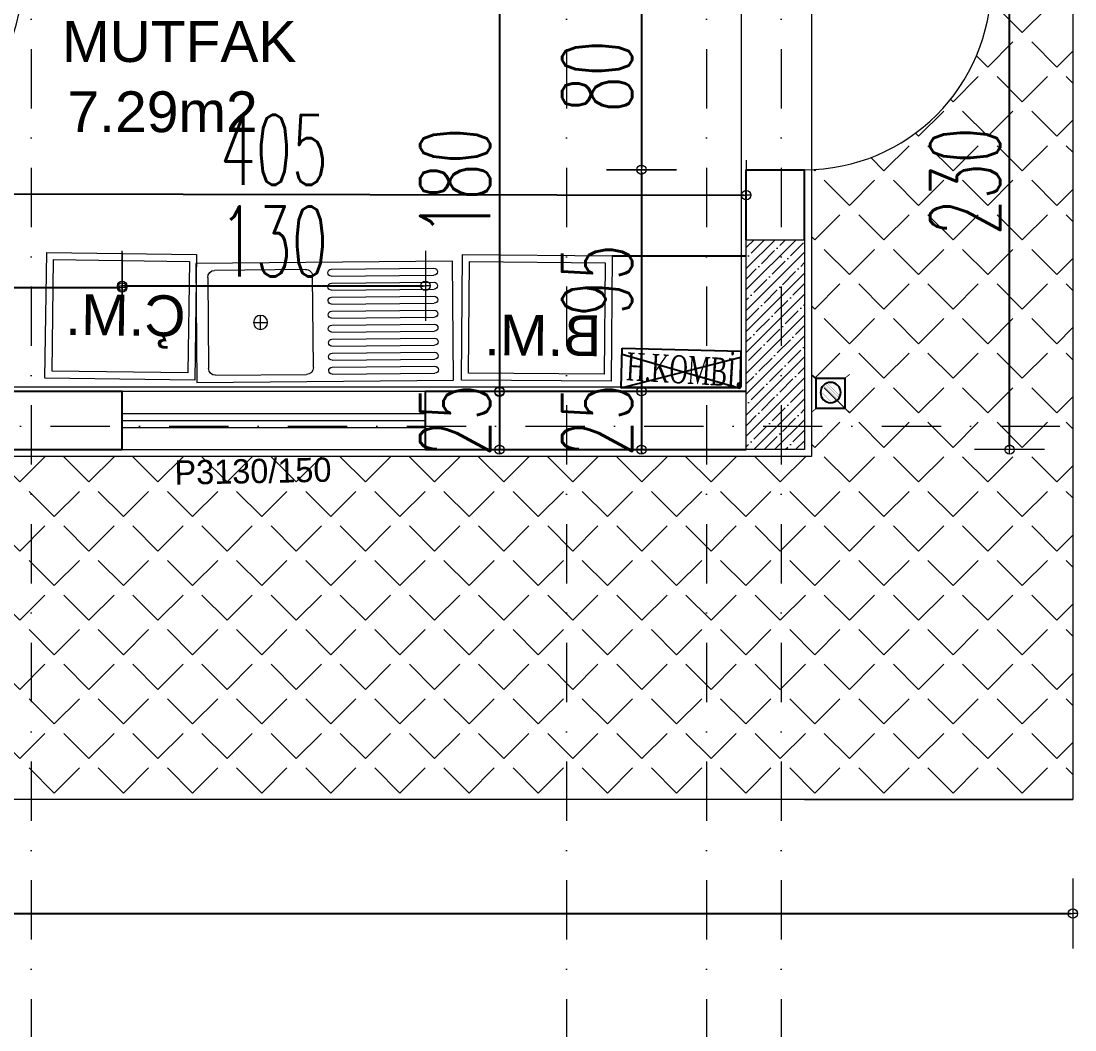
# Model space of a CAD drawing. Header units: millimetres. Extents: x -16104 to 67872, y -88009 to 12107.
# Drawn here: x 8505.8 to 8957.5, y -7692.8 to -7260.4 of the extents above; entities that cross this region are included whole.
import ezdxf

# ---------------------------------------------------------------- set-up
doc = ezdxf.new("R2010")
doc.units = ezdxf.units.MM
doc.linetypes.add('DASHDOTX2', pattern=[50.8, 25.4, -12.7, 0, -12.7])
doc.layers.get('0').update_dxf_attribs({"color": 241})
for name, color, linetype, lineweight in [('akslar', 144, 'Continuous', 20), ('balkon', 6, 'Continuous', 5), ('duvar', 123, 'Continuous', 25), ('emsal&kolon', 1, 'Continuous', 5), ('kapı', 3, 'Continuous', 5), ('kolon', 1, 'Continuous', 5), ('OLCU', 54, 'Continuous', 13), ('PASEMCON', 2, 'Continuous', 9), ('pencere', 5, 'Continuous', 5), ('POZ', 36, 'Continuous', 18), ('SıVA', 40, 'Continuous', 9), ('tefriş', 30, 'Continuous', 5), ('ÖLÇÜ', 252, 'Continuous', 20)]:
    doc.layers.add(name, color=color, linetype=linetype, lineweight=lineweight)
doc.styles.add('DIM', font='Txttw.shx', dxfattribs={"width": 0.6})
doc.styles.add('DIN', font='times.ttf', dxfattribs={"width": 0.6})
doc.styles.add('M2', font='stylu.ttf', dxfattribs={"height": 10})
doc.dimstyles.new('50', dxfattribs={"dimscale": 0, "dimtxt": 30, "dimasz": 1, "dimexe": 0, "dimexo": 2, "dimgap": 4, "dimtad": 1, "dimdec": 0, "dimzin": 0, "dimdsep": 46, "dimtxsty": 'DIM', "dimblk1": 'DOT', "dimblk2": 'DOT', "dimsah": 1, "dimcen": 1.5, "dimdle": 3, "dimse1": 1, "dimse2": 1, "dimclrd": 256, "dimclre": 9, "dimclrt": 256, "dimadec": 0, "dimazin": 0, "dimtfac": 0.24, "dimtdec": 0, "dimtix": 1, "dimtmove": 2, "dimatfit": 3, "dimldrblk": 'DOT', "dimfxl": 0, "dimtolj": 1, "dimtzin": 15, "dimarcsym": 0})

# ---------------------------------------------------------------- blocks, each defined once
blk = doc.blocks.new('nb')
at = {"layer": 'tefriş'}
for points in [[(2093.6, -356.31), (2093.6, -292.09), (2039.78, -292.09), (2039.78, -356.31)], [(2090.6, -353.31), (2090.6, -295.09), (2042.78, -295.09), (2042.78, -353.31)]]:
    blk.add_lwpolyline(points, close=True, dxfattribs=at)
at = {"layer": 'tefriş', "insert": (2053.03, -347.96), "char_height": 17.5, "width": 1076.8413, "attachment_point": 9, "rotation": 270}
blk.add_mtext('{\\fArial|b0|i0|c162|p34;Ç.M.}', dxfattribs=at)
blk = doc.blocks.new('öu')
at = {"layer": 'tefriş'}
for points in [[(2090.97, -468.94), (2090.97, -404.72), (2037.16, -404.72), (2037.16, -468.94)], [(2087.97, -465.94), (2087.97, -407.72), (2040.16, -407.72), (2040.16, -465.94)]]:
    blk.add_lwpolyline(points, close=True, dxfattribs=at)
at = {"layer": 'tefriş', "insert": (2047.87, -459.36), "char_height": 17.5, "width": 1076.8413, "attachment_point": 9, "rotation": 270}
blk.add_mtext('{\\fArial|b0|i0|c162|p34;B.M.}', dxfattribs=at)
blk = doc.blocks.new('new block')
at = {"layer": 'tefriş'}
for p, q in [((1269.85, 5670.26), (1379.85, 5670.26)), ((1269.85, 5619.26), (1269.85, 5670.26)), ((1379.85, 5670.26), (1379.85, 5619.26)), ((1274.85, 5625.26), (1274.85, 5664.26)), ((1277.85, 5667.26), (1316.85, 5667.26)), ((1319.85, 5664.26), (1319.85, 5625.26)), ((1327.85, 5667.26), (1371.85, 5667.26)), ((1327.85, 5664.26), (1371.85, 5664.26)), ((1327.85, 5661.26), (1371.85, 5661.26)), ((1327.85, 5658.26), (1371.85, 5658.26)), ((1327.85, 5655.26), (1371.85, 5655.26)), ((1327.85, 5652.26), (1371.85, 5652.26)), ((1297.35, 5647.76), (1297.35, 5641.76)), ((1327.85, 5649.26), (1371.85, 5649.26)), ((1327.85, 5646.26), (1371.85, 5646.26)), ((1294.35, 5644.76), (1300.35, 5644.76)), ((1327.85, 5643.26), (1371.85, 5643.26)), ((1327.85, 5640.26), (1371.85, 5640.26)), ((1327.85, 5637.26), (1371.85, 5637.26)), ((1327.85, 5634.26), (1371.85, 5634.26)), ((1327.85, 5631.26), (1371.85, 5631.26)), ((1327.85, 5628.26), (1371.85, 5628.26)), ((1327.85, 5625.26), (1371.85, 5625.26)), ((1379.85, 5619.26), (1269.85, 5619.26)), ((1316.85, 5622.26), (1277.85, 5622.26)), ((1327.85, 5622.26), (1371.85, 5622.26))]:
    blk.add_line(p, q, dxfattribs=at)
blk.add_circle((1297.35, 5644.76), 3, dxfattribs=at)
for centre, radius, start, end in [((1277.85, 5664.26), 3, 90, 180), ((1316.85, 5664.26), 3, 0, 90), ((1327.85, 5665.76), 1.5, 90, 270), ((1371.85, 5665.76), 1.5, 270, 90), ((1327.85, 5659.76), 1.5, 90, 270), ((1371.85, 5659.76), 1.5, 270, 90), ((1327.85, 5653.76), 1.5, 90, 270), ((1371.85, 5653.76), 1.5, 270, 90), ((1327.85, 5647.76), 1.5, 90, 270), ((1371.85, 5647.76), 1.5, 270, 90), ((1327.85, 5641.76), 1.5, 90, 270), ((1371.85, 5641.76), 1.5, 270, 90), ((1327.85, 5635.76), 1.5, 90, 270), ((1371.85, 5635.76), 1.5, 270, 90), ((1327.85, 5629.76), 1.5, 90, 270), ((1371.85, 5629.76), 1.5, 270, 90), ((1277.85, 5625.26), 3, 180, 270), ((1316.85, 5625.26), 3, 270, 0), ((1327.85, 5623.76), 1.5, 90, 270), ((1371.85, 5623.76), 1.5, 270, 90)]:
    blk.add_arc(centre, radius, start, end, dxfattribs=at)
blk = doc.blocks.new('DOT')
for p, q in [((0, 15), (0, -15)), ((-2, 0), (0, 0)), ((2, 0), (0, 0))]:
    blk.add_line(p, q)
blk.add_circle((0, 0), 2)
blk = doc.blocks.new('*D8303')
at = {"layer": 'Defpoints', "color": 0, "transparency": 16777216}
for p in [(8549.1, -7374.53), (8411.6, -7419.06), (8549.1, -7419.06)]:
    blk.add_point(p, dxfattribs=at)
at = {"layer": 'OLCU', "lineweight": -2, "transparency": 16777216}
blk.add_line((8412.6, -7374.53), (8548.1, -7374.53), dxfattribs=at)
at = {"layer": 'OLCU', "lineweight": -2, "transparency": 16777216, "rotation": 180}
blk.add_blockref('DOT', (8411.6, -7374.53), dxfattribs=at)
at = {"layer": 'OLCU', "lineweight": -2, "transparency": 16777216}
blk.add_blockref('DOT', (8549.1, -7374.53), dxfattribs=at)
at = {"layer": 'OLCU', "transparency": 16777216, "insert": (8480.35, -7355.53), "char_height": 30, "attachment_point": 5, "style": 'DIM'}
blk.add_mtext('\\A1;138', dxfattribs=at)
blk = doc.blocks.new('*D8304')
at = {"layer": 'Defpoints', "color": 0, "transparency": 16777216}
for p in [(8679.1, -7373.81), (8549.1, -7419.06), (8679.1, -7419.06)]:
    blk.add_point(p, dxfattribs=at)
at = {"layer": 'OLCU', "lineweight": -2, "transparency": 16777216}
blk.add_line((8550.1, -7373.81), (8678.1, -7373.81), dxfattribs=at)
at = {"layer": 'OLCU', "lineweight": -2, "transparency": 16777216, "rotation": 180}
blk.add_blockref('DOT', (8549.1, -7373.81), dxfattribs=at)
at = {"layer": 'OLCU', "lineweight": -2, "transparency": 16777216}
blk.add_blockref('DOT', (8679.1, -7373.81), dxfattribs=at)
at = {"layer": 'OLCU', "transparency": 16777216, "insert": (8614.1, -7354.81), "char_height": 30, "attachment_point": 5, "style": 'DIM'}
blk.add_mtext('\\A1;130', dxfattribs=at)
blk = doc.blocks.new('*D8306')
at = {"layer": 'Defpoints', "color": 0, "transparency": 16777216}
for p in [(8816.6, -7324.06), (8771.69, -7419.06), (8816.6, -7419.06)]:
    blk.add_point(p, dxfattribs=at)
at = {"layer": 'OLCU', "lineweight": -2, "transparency": 16777216}
blk.add_line((8771.69, -7325.06), (8771.69, -7418.06), dxfattribs=at)
for p, rotation in [((8771.69, -7324.06), 90), ((8771.69, -7419.06), 270)]:
    blk.add_blockref('DOT', p, dxfattribs=dict(at, rotation=rotation))
at = {"layer": 'OLCU', "transparency": 16777216, "insert": (8752.69, -7371.56), "char_height": 30, "attachment_point": 5, "rotation": 90, "style": 'DIM'}
blk.add_mtext('\\A1;95', dxfattribs=at)
blk = doc.blocks.new('*D8307')
at = {"layer": 'Defpoints', "color": 0, "transparency": 16777216}
for p in [(8816.6, -7244.06), (8771.69, -7324.06), (8816.6, -7324.06)]:
    blk.add_point(p, dxfattribs=at)
at = {"layer": 'OLCU', "lineweight": -2, "transparency": 16777216}
blk.add_line((8771.69, -7245.06), (8771.69, -7323.06), dxfattribs=at)
for p, rotation in [((8771.69, -7244.06), 90), ((8771.69, -7324.06), 270)]:
    blk.add_blockref('DOT', p, dxfattribs=dict(at, rotation=rotation))
at = {"layer": 'OLCU', "transparency": 16777216, "insert": (8752.69, -7284.06), "char_height": 30, "attachment_point": 5, "rotation": 90, "style": 'DIM'}
blk.add_mtext('\\A1;80', dxfattribs=at)
blk = doc.blocks.new('*D8095')
at = {"layer": 'Defpoints', "color": 0, "transparency": 16777216}
for p in [(8710.8, -7239.22), (8710.8, -7419.22), (8710.8, -7419.22)]:
    blk.add_point(p, dxfattribs=at)
at = {"layer": 'OLCU', "lineweight": -2, "transparency": 16777216}
blk.add_line((8710.8, -7240.22), (8710.8, -7418.22), dxfattribs=at)
for p, rotation in [((8710.8, -7239.22), 90), ((8710.8, -7419.22), 270)]:
    blk.add_blockref('DOT', p, dxfattribs=dict(at, rotation=rotation))
at = {"layer": 'OLCU', "transparency": 16777216, "insert": (8691.8, -7329.22), "char_height": 30, "attachment_point": 5, "rotation": 90, "style": 'DIM'}
blk.add_mtext('\\A1;180', dxfattribs=at)
blk = doc.blocks.new('*D8232')
at = {"layer": 'Defpoints', "color": 0, "transparency": 16777216}
for p in [(8771.69, -7419.06), (8771.69, -7444.06), (8771.69, -7444.06)]:
    blk.add_point(p, dxfattribs=at)
at = {"layer": 'OLCU', "lineweight": -2, "transparency": 16777216}
for p, q in [((8771.69, -7418.06), (8771.69, -7417.06)), ((8771.69, -7419.06), (8771.69, -7444.06)), ((8771.69, -7445.06), (8771.69, -7446.06))]:
    blk.add_line(p, q, dxfattribs=at)
for p, rotation in [((8771.69, -7419.06), 270), ((8771.69, -7444.06), 90)]:
    blk.add_blockref('DOT', p, dxfattribs=dict(at, rotation=rotation))
at = {"layer": 'OLCU', "transparency": 16777216, "insert": (8752.69, -7431.56), "char_height": 30, "attachment_point": 5, "rotation": 90, "style": 'DIM'}
blk.add_mtext('\\A1;25', dxfattribs=at)
blk = doc.blocks.new('*D8233')
at = {"layer": 'Defpoints', "color": 0, "transparency": 16777216}
for p in [(8710.8, -7419.06), (8710.8, -7444.06), (8710.8, -7444.06)]:
    blk.add_point(p, dxfattribs=at)
at = {"layer": 'OLCU', "lineweight": -2, "transparency": 16777216}
for p, q in [((8710.8, -7418.06), (8710.8, -7417.06)), ((8710.8, -7419.06), (8710.8, -7444.06)), ((8710.8, -7445.06), (8710.8, -7446.06))]:
    blk.add_line(p, q, dxfattribs=at)
for p, rotation in [((8710.8, -7419.06), 270), ((8710.8, -7444.06), 90)]:
    blk.add_blockref('DOT', p, dxfattribs=dict(at, rotation=rotation))
at = {"layer": 'OLCU', "transparency": 16777216, "insert": (8691.8, -7431.56), "char_height": 30, "attachment_point": 5, "rotation": 90, "style": 'DIM'}
blk.add_mtext('\\A1;25', dxfattribs=at)
blk = doc.blocks.new('*D8327')
at = {"layer": 'Defpoints', "color": 0, "transparency": 16777216}
for p in [(7871.6, -7594.06), (8956.6, -7594.06), (8956.6, -7642.89)]:
    blk.add_point(p, dxfattribs=at)
at = {"layer": 'OLCU', "lineweight": -2, "transparency": 16777216}
blk.add_line((7872.6, -7642.89), (8955.6, -7642.89), dxfattribs=at)
at = {"layer": 'OLCU', "lineweight": -2, "transparency": 16777216, "rotation": 180}
blk.add_blockref('DOT', (7871.6, -7642.89), dxfattribs=at)
at = {"layer": 'OLCU', "lineweight": -2, "transparency": 16777216}
blk.add_blockref('DOT', (8956.6, -7642.89), dxfattribs=at)
at = {"layer": 'OLCU', "transparency": 16777216, "insert": (8414.1, -7623.89), "char_height": 30, "attachment_point": 5, "style": 'DIM'}
blk.add_mtext('\\A1;1085', dxfattribs=at)
blk = doc.blocks.new('*D8328')
at = {"layer": 'Defpoints', "color": 0, "transparency": 16777216}
for p in [(8956.6, -6984.06), (8956.6, -7594.06), (8998.35, -7594.06)]:
    blk.add_point(p, dxfattribs=at)
at = {"layer": 'OLCU', "lineweight": -2, "transparency": 16777216}
blk.add_line((8998.35, -6985.06), (8998.35, -7593.06), dxfattribs=at)
for p, rotation in [((8998.35, -6984.06), 90), ((8998.35, -7594.06), 270)]:
    blk.add_blockref('DOT', p, dxfattribs=dict(at, rotation=rotation))
at = {"layer": 'OLCU', "transparency": 16777216, "insert": (8979.35, -7289.06), "char_height": 30, "attachment_point": 5, "rotation": 90, "style": 'DIM'}
blk.add_mtext('\\A1;610', dxfattribs=at)
blk = doc.blocks.new('A$C412C2498')
at = {"color": 5, "const_width": 0.6}
for points in [[(3.64, 24.29), (0.19, 27)], [(23.8, 24.29), (27.26, 27)], [(3.64, 2.95), (0.19, 0.24)], [(23.8, 2.95), (27.26, 0.24)]]:
    blk.add_lwpolyline(points, dxfattribs=at)
at = {"color": 5}
blk.add_lwpolyline([(23.8, 24.29), (3.64, 24.29), (3.64, 2.95), (23.8, 2.95)], close=True, dxfattribs=at)
at = {"const_width": 0.1}
for points in [[(6.68, 12.23), (14.63, 20.17)], [(6.76, 14.48), (12.37, 20.1)], [(7.15, 10.44), (16.41, 19.71)], [(7.89, 9.07), (17.79, 18.97)], [(8.8, 8), (18.86, 18.06)], [(9.96, 7.09), (19.77, 16.9)], [(11.26, 6.45), (20.41, 15.6)], [(13.03, 6.04), (20.82, 13.83)], [(14.77, 6.07), (20.78, 12.09)], [(17.41, 7.02), (19.84, 9.45)]]:
    blk.add_lwpolyline(points, dxfattribs=at)
blk.add_circle((13.74, 13.11), 7.12)
blk = doc.blocks.new('A$C5E2C1EC0')
at = {"xscale": 0.6105719971092185, "yscale": 0.6105719971092185, "zscale": 0.6105719971092185}
blk.add_blockref('A$C412C2498', (0, 0), dxfattribs=at)
blk = doc.blocks.new('ae')
at = {"layer": 'duvar'}
for p, q in [((75773.51, -20952.17), (75824.86, -20963.16)), ((75774.14, -20966.63), (75824.26, -20949.94))]:
    blk.add_line(p, q, dxfattribs=at)
blk.add_lwpolyline([(75773.26, -20949.63), (75824.12, -20947.34), (75824.86, -20963.16), (75774.14, -20966.63)], close=True, dxfattribs=at)
at = {"layer": 'PASEMCON', "color": 7, "style": 'DIN', "width": 0.6}
blk.add_text('H.KOMBİ.', height=12.004, rotation=0.6644, dxfattribs=at).set_placement((75775.83, -20963.19))
blk = doc.blocks.new('*D8332')
at = {"layer": 'Defpoints', "color": 0, "transparency": 16777216}
for p in [(8841.6, -6839.56), (9070.21, -6839.56), (8841.6, -7444.06)]:
    blk.add_point(p, dxfattribs=at)
at = {"layer": 'OLCU', "lineweight": -2, "transparency": 16777216}
blk.add_line((9070.21, -7443.06), (9070.21, -6840.56), dxfattribs=at)
for p, rotation in [((9070.21, -6839.56), 90), ((9070.21, -7444.06), 270)]:
    blk.add_blockref('DOT', p, dxfattribs=dict(at, rotation=rotation))
at = {"layer": 'OLCU', "transparency": 16777216, "insert": (9051.21, -7141.81), "char_height": 30, "attachment_point": 5, "rotation": 90, "style": 'DIM'}
blk.add_mtext('\\A1;605', dxfattribs=at)
blk = doc.blocks.new('*D8333')
at = {"layer": 'Defpoints', "color": 0, "transparency": 16777216}
for p in [(8841.6, -7214.06), (8929.51, -7214.06), (8841.6, -7444.06)]:
    blk.add_point(p, dxfattribs=at)
at = {"layer": 'OLCU', "lineweight": -2, "transparency": 16777216}
blk.add_line((8929.51, -7443.06), (8929.51, -7215.06), dxfattribs=at)
for p, rotation in [((8929.51, -7214.06), 90), ((8929.51, -7444.06), 270)]:
    blk.add_blockref('DOT', p, dxfattribs=dict(at, rotation=rotation))
at = {"layer": 'OLCU', "transparency": 16777216, "insert": (8910.51, -7329.06), "char_height": 30, "attachment_point": 5, "rotation": 90, "style": 'DIM'}
blk.add_mtext('\\A1;230', dxfattribs=at)
blk = doc.blocks.new('*D8249')
at = {"layer": 'Defpoints', "color": 0, "transparency": 16777216}
for p in [(8411.6, -7334.19), (8816.6, -7334.98), (8816.6, -7334.98)]:
    blk.add_point(p, dxfattribs=at)
at = {"layer": 'OLCU', "lineweight": -2, "transparency": 16777216}
blk.add_line((8412.6, -7334.19), (8815.6, -7334.98), dxfattribs=at)
for p, rotation in [((8411.6, -7334.19), 179.8879765038696), ((8816.6, -7334.98), 359.8879765038696)]:
    blk.add_blockref('DOT', p, dxfattribs=dict(at, rotation=rotation))
at = {"layer": 'OLCU', "transparency": 16777216, "insert": (8614.13, -7315.58), "char_height": 30, "attachment_point": 5, "rotation": 359.888, "style": 'DIM'}
blk.add_mtext('\\A1;405', dxfattribs=at)

msp = doc.modelspace()

# ---------------------------------------------------------------- hatches: boundary and pattern name
at = {"layer": 'kolon'}
h = msp.add_hatch(dxfattribs=at)
h.set_pattern_fill('ANSI35,_O', color=256)
h.set_pattern_definition([(45, (3348.578, -10930.656), (-4.490128, 4.490128), []), (45, (3353.0684, -10930.656), (-4.490128, 4.490128), [7.9375, -1.5875, 0, -1.5875])])
h.paths.add_polyline_path([(8841.6, -7354.06), (8816.6, -7354.06), (8816.6, -7364.06), (8816.6, -7389.06), (8816.6, -7444.06), (8841.6, -7444.06)])
at = {"layer": 'ÖLÇÜ'}
h = msp.add_hatch(dxfattribs=at)
h.set_pattern_fill('ANGLE,_O', color=256, scale=3, angle=45)
h.set_pattern_definition([(45, (-4e-12, -17059.605), (-14.817423, 14.817423), [15.24, -5.715]), (135, (-4e-12, -17059.605), (-14.817423, -14.817423), [15.24, -5.715])])
h.paths.add_polyline_path([(8831.6, -7211.06), (8844.6, -7211.06), (8844.6, -7244.06), (8921.6, -7244.06, -0.40327), (8844.6, -7324), (8844.6, -7434.06), (8956.6, -7434.06), (8956.6, -6994.06), (8831.6, -6994.06)])
h.paths.add_polyline_path([(8831.6, -6994.06), (8809.6, -6994.06), (8809.6, -7211.06), (8831.6, -7211.06)])
h.paths.add_polyline_path([(8831.6, -6994.06), (8831.6, -6984.06), (8809.6, -6984.06), (8809.6, -6994.06)])
h.paths.add_polyline_path([(8956.6, -6994.06), (8956.6, -6984.06), (8831.6, -6984.06), (8831.6, -6994.06)])
h.paths.add_polyline_path([(8956.6, -7434.06), (8844.6, -7434.06), (8844.6, -7447.06), (8831.6, -7447.06), (8831.6, -7594.06), (8956.6, -7594.06)])
h.paths.add_polyline_path([(8831.6, -7447.06), (8799.6, -7447.06), (8799.6, -7594.06), (8831.6, -7594.06)])
h.paths.add_polyline_path([(8799.6, -7447.06), (8739.6, -7447.06), (8739.6, -7594.06), (8799.6, -7594.06)])
h.paths.add_polyline_path([(8739.6, -7447.06), (8600.53, -7447.06), (8600.53, -7594.06), (8739.6, -7594.06)])
h.paths.add_polyline_path([(8505.1, -7594.06), (8600.53, -7594.06), (8600.53, -7447.06), (8505.1, -7447.06)])
h.paths.add_polyline_path([(8396.6, -7524.06, -0.291436), (8324.1, -7477.88), (8324.1, -7594.06), (8505.1, -7594.06), (8505.1, -7447.06), (8396.6, -7447.06)])
h.paths.add_polyline_path([(8324.1, -7477.88, -0.100072), (8316.65, -7447.06), (8089.6, -7447.06), (8089.6, -7594.06), (8324.1, -7594.06)])
h.paths.add_polyline_path([(8825.95, -7213.3), (8826.21, -7122.81), (8808.44, -7122.76), (8808.18, -7213.25)], flags=9)
h.paths.add_polyline_path([(8568.79, -7463.5), (8659.26, -7461.7), (8658.91, -7443.94), (8568.43, -7445.74)], flags=9)
h.paths.add_polyline_path([(8394.24, -7562.85), (8482.25, -7562.85), (8482.25, -7592.63), (8394.24, -7592.63)], flags=24)
h.paths.add_polyline_path([(8387.27, -7526.36), (8475.68, -7526.36), (8475.68, -7553.21), (8387.27, -7553.21)], flags=24)
h.paths.add_polyline_path([(8182.26, -7461.54), (8272.73, -7459.75), (8272.38, -7441.98), (8181.9, -7443.78)], flags=9)

# ---------------------------------------------------------------- linework, layer by layer
at = {"layer": 'akslar', "linetype": 'DASHDOTX2'}
for p, q in [((8510.1, -5134.56), (8510.1, -7944.06)), ((8739.6, -5134.56), (8739.6, -7944.06)), ((8799.6, -5134.56), (8799.6, -7944.06)), ((8831.6, -5134.56), (8831.6, -7944.06)), ((6889.6, -7434.06), (9939.6, -7434.06))]:
    msp.add_line(p, q, dxfattribs=at)
at = {"layer": 'balkon'}
for p, q in [((8956.6, -6984.06), (8956.6, -7594.06)), ((8956.6, -7594.06), (7871.6, -7594.06)), ((8841.6, -7594.06), (8956.6, -7594.06))]:
    msp.add_line(p, q, dxfattribs=at)
at = {"layer": 'duvar'}
for p, q in [((8816.6, -7354.06), (8816.6, -7324.06)), ((8816.6, -7354.06), (8816.6, -7324.06)), ((8816.6, -7324.06), (8841.6, -7324.06)), ((8841.6, -7354.06), (8841.6, -7324.06)), ((8759.19, -7360.95), (8816.6, -7360.95)), ((8411.6, -7419.06), (8549.1, -7419.06)), ((8549.1, -7444.06), (8549.1, -7419.06)), ((8679.1, -7419.06), (8816.6, -7419.06)), ((8679.1, -7444.06), (8679.1, -7419.06)), ((8396.6, -7444.06), (8549.1, -7444.06)), ((8679.1, -7444.06), (8816.6, -7444.06))]:
    msp.add_line(p, q, dxfattribs=at)
at = {"layer": 'emsal&kolon'}
msp.add_lwpolyline([(8816.6, -7354.06), (8841.6, -7354.06), (8841.6, -7444.06), (8816.6, -7444.06), (8816.6, -7354.06)], dxfattribs=at)
at = {"layer": 'kapı'}
for centre, radius in [((8416.6, -7239.06), 90), ((8841.6, -7244.06), 80)]:
    msp.add_arc(centre, radius, 270, 0, dxfattribs=at)
at = {"layer": 'pencere'}
for p, q in [((8549.1, -7419.06), (8679.1, -7419.06)), ((8549.1, -7428.56), (8679.1, -7428.56)), ((8549.1, -7431.56), (8679.1, -7431.56)), ((8549.1, -7434.56), (8679.1, -7434.56)), ((8549.1, -7444.06), (8679.1, -7444.06))]:
    msp.add_line(p, q, dxfattribs=at)
at = {"layer": 'SıVA'}
for points in [[(7386.6, -5631.56), (9442.6, -5631.56), (9442.6, -6572.56), (8809.6, -6572.56), (8809.6, -7211.06), (8844.6, -7211.06), (8844.6, -7447.06), (8018.6, -7447.06), (8018.6, -6716.56), (8186.6, -6716.56), (8186.6, -6572.56), (7386.6, -6572.56)], [(8413.6, -7417.06), (8814.6, -7417.06), (8814.6, -7324.06), (8814.6, -7241.06), (8413.6, -7241.06)]]:
    msp.add_lwpolyline(points, close=True, dxfattribs=at)

# ---------------------------------------------------------------- block references
at = {"ltscale": 50, "xscale": -1, "rotation": 180}
msp.add_blockref('A$C5E2C1EC0', (8844.39, -7411.58), dxfattribs=at)
at = {"layer": 'pencere', "xscale": -1}
for name, p, rotation in [('nb', (8844.29, -9457.84), 269.2129970820483), ('öu', (9146.43, -9455.23), 269.5213064302144)]:
    msp.add_blockref(name, p, dxfattribs=dict(at, rotation=rotation))
at = {"layer": 'SıVA', "rotation": 356.0339278008877}
msp.add_blockref('ae', (-65379.43, 18739.77), dxfattribs=at)
at = {"layer": 'tefriş', "xscale": -1, "rotation": 180.5369194315112}
msp.add_blockref('new block', (7258.27, -1757.16), dxfattribs=at)

# ---------------------------------------------------------------- texts
at = {"layer": 'emsal&kolon', "char_height": 17.5, "width": 1076.8413}
for s, insert, attachment_point in [('{\\fArial|b0|i0|c162|p34;MUTFAK}', (8623.84, -7278.13), 9), ('{\\fArial|b0|i0|c162|p34;7.29m2}', (8525.68, -7308.22), 7)]:
    msp.add_mtext(s, dxfattribs=dict(at, insert=insert, attachment_point=attachment_point))
at = {"layer": 'POZ', "style": 'M2', "flags": 4}
msp.add_attdef('P3130/150', (8571.66, -7459.11), 'K1 80/210', height=10.4, rotation=1.1392, dxfattribs=at)

# ---------------------------------------------------------------- dimensions: what is measured, and where the dimension line sits
at = {"layer": 'OLCU'}
for p1, p2, distance, picture, middle in [((8841.5959038, -7444.06011155), (8841.5959038, -6839.56011155), -228.6181728, '*D8332', (9051.2140766, -7141.81011155)), ((8956.6, -6984.06), (8956.6, -7594.06), 41.76, '*D8328', (8979.35, -7289.06)), ((8411.6, -7334.19), (8816.6, -7334.98), 0, '*D8249', (8614.13, -7315.58)), ((8710.8, -7419.06), (8710.8, -7444.06), 0, '*D8233', (8691.8, -7431.56)), ((8771.69, -7419.06), (8771.69, -7444.06), 0, '*D8232', (8752.69, -7431.56)), ((7871.6, -7594.06), (8956.6, -7594.06), -48.83, '*D8327', (8414.1, -7623.89))]:
    dim = msp.add_aligned_dim(p1=p1, p2=p2, distance=distance, dimstyle='50', override={"dimscale": 1}, dxfattribs=at)
    dim.commit()
    dim.dimension.update_dxf_attribs({"geometry": picture, "text_midpoint": middle})
for base, p1, p2, picture, middle in [((8929.51, -7214.06), (8841.6, -7444.06), (8841.6, -7214.06), '*D8333', (8910.51, -7329.06)), ((8710.8, -7419.22), (8710.8, -7239.22), (8710.8, -7419.22), '*D8095', (8691.8, -7329.22)), ((8771.69, -7324.06), (8816.6, -7244.06), (8816.6, -7324.06), '*D8307', (8752.69, -7284.06)), ((8771.69, -7419.06), (8816.6, -7324.06), (8816.6, -7419.06), '*D8306', (8752.69, -7371.56))]:
    dim = msp.add_linear_dim(base=base, p1=p1, p2=p2, angle=90, dimstyle='50', override={"dimscale": 1}, dxfattribs=at)
    dim.commit()
    dim.dimension.update_dxf_attribs({"geometry": picture, "text_midpoint": middle})
for base, p1, p2, picture, middle in [((8679.1, -7373.81), (8549.1, -7419.06), (8679.1, -7419.06), '*D8304', (8614.1, -7354.81)), ((8549.0959038, -7374.52913167), (8411.5959038, -7419.06011155), (8549.0959038, -7419.06011155), '*D8303', (8480.3459038, -7355.52913167))]:
    dim = msp.add_linear_dim(base=base, p1=p1, p2=p2, dimstyle='50', override={"dimscale": 1}, dxfattribs=at)
    dim.commit()
    dim.dimension.update_dxf_attribs({"geometry": picture, "text_midpoint": middle})

doc.saveas('drawing.dxf')
